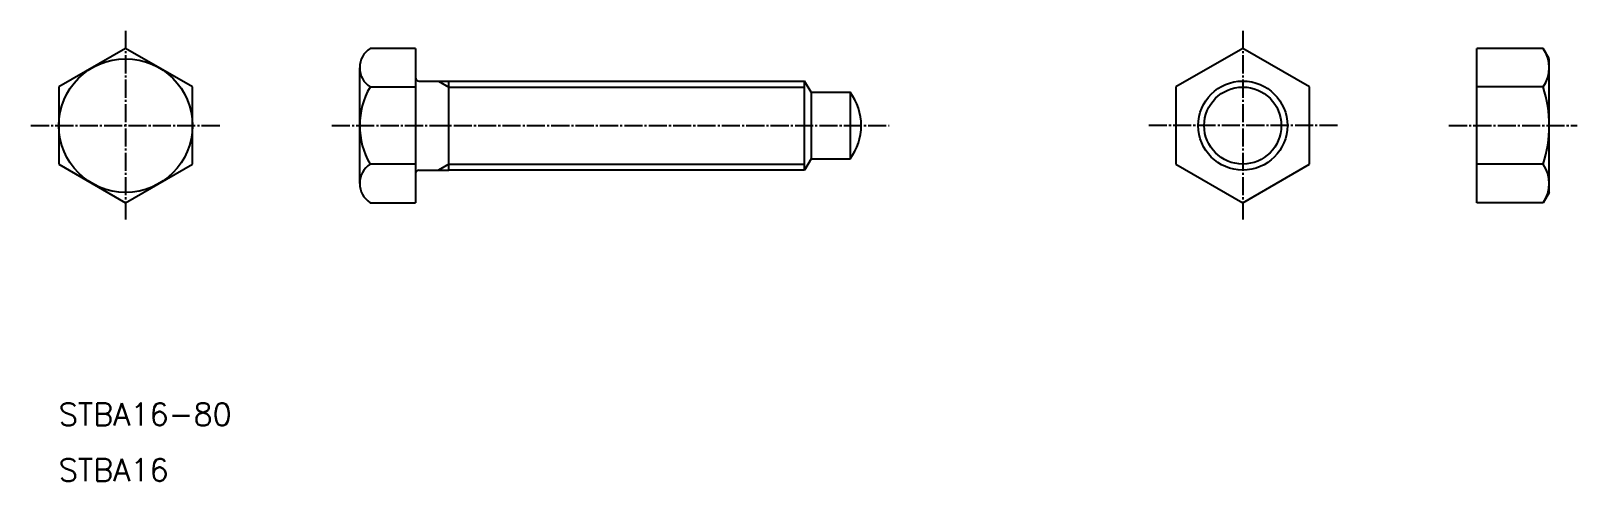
# Model space of a CAD drawing. Extents: x 72 to 349, y 40 to 121.
import ezdxf

# ---------------------------------------------------------------- set-up
doc = ezdxf.new("R2010")
doc.units = 0
doc.header["$LTSCALE"] = 0.25
doc.linetypes.add('CENTER', pattern=[17.5, 13, -1.5, 1.5, -1.5])
doc.layers.get('0').update_dxf_attribs({"linetype": 'CONTINUOUS'})
doc.layers.add('CENTER', color=1, linetype='CENTER')
doc.styles.get("Standard").update_dxf_attribs({"font": 'txt', "bigfont": 'BIGFONT'})

msp = doc.modelspace()

# ---------------------------------------------------------------- linework, layer by layer
at = {"color": 7, "linetype": 'CONTINUOUS'}
for p, q in [((89, 118.17), (77, 111.24)), ((101, 111.24), (89, 118.17)), ((141, 118.17), (132.85, 118.17)), ((141, 118.17), (141, 90.46)), ((289.48, 118.17), (277.48, 111.24)), ((301.48, 111.24), (289.48, 118.17)), ((331.48, 90.46), (331.48, 118.17)), ((343.41, 118.17), (331.48, 118.17)), ((344.48, 116.31), (343.41, 118.17)), ((131, 93.92), (131, 114.71)), ((344.48, 92.31), (344.48, 116.31)), ((77, 111.24), (77, 97.39)), ((101, 97.39), (101, 111.24)), ((132.85, 111.24), (141, 111.24)), ((141.6, 112.31), (147, 112.31)), ((147, 112.31), (210.84, 112.31)), ((147, 96.31), (147, 112.31)), ((210.84, 96.31), (210.84, 112.31)), ((212, 110.31), (210.84, 112.31)), ((277.48, 111.24), (277.48, 97.39)), ((301.48, 97.39), (301.48, 111.24)), ((343.41, 111.24), (331.48, 111.24)), ((212, 110.31), (212, 98.31)), ((212, 110.31), (219, 110.31)), ((219, 110.31), (219, 98.31)), ((77, 97.39), (89, 90.46)), ((89, 90.46), (101, 97.39)), ((141, 97.39), (132.85, 97.39)), ((212, 98.31), (210.84, 96.31)), ((212, 98.31), (219, 98.31)), ((277.48, 97.39), (289.48, 90.46)), ((289.48, 90.46), (301.48, 97.39)), ((343.41, 97.39), (331.48, 97.39)), ((141.6, 96.31), (147, 96.31)), ((142.64, 96.31), (142.64, 96.31)), ((143.71, 96.31), (143.71, 96.31)), ((210.84, 96.31), (147, 96.31)), ((344.48, 92.31), (343.41, 90.46)), ((132.85, 90.46), (141, 90.46)), ((343.41, 90.46), (331.48, 90.46))]:
    msp.add_line(p, q, dxfattribs=at)
at = {"color": 3}
for p, q in [((145.12, 112.31), (147, 111.23)), ((147, 111.23), (210.84, 111.23)), ((147, 97.39), (145.14, 96.31)), ((147, 97.4), (210.84, 97.4))]:
    msp.add_line(p, q, dxfattribs=at)
at = {"color": 7, "linetype": 'CONTINUOUS'}
for centre, radius in [((89, 104.31), 12), ((289.48, 104.31), 6.92)]:
    msp.add_circle(centre, radius, dxfattribs=at)
at = {"color": 3}
msp.add_circle((289.48, 104.31), 8, dxfattribs=at)
at = {"color": 7, "linetype": 'CONTINUOUS'}
for centre, radius, start, end in [((135.16, 114.71), 4.16, 123.6152, 236.3848), ((338.34, 114.71), 6.13, 325.6158, 34.3842), ((144.85, 104.31), 13.85, 149.9933, 210.0067), ((141.6, 112.91), 0.6, 180, 270), ((321.55, 104.31), 22.93, 342.4121, 17.5879), ((211, 104.31), 10, 323.1301, 36.8699), ((135.16, 93.92), 4.16, 123.6152, 236.3848), ((338.34, 93.92), 6.13, 325.6158, 34.3842), ((141.6, 95.71), 0.6, 90, 180)]:
    msp.add_arc(centre, radius, start, end, dxfattribs=at)
at = {"layer": 'CENTER', "color": 1, "linetype": 'CENTER'}
for p, q in [((89, 121.31), (89, 87.31)), ((289.48, 121.31), (289.48, 87.31)), ((72, 104.31), (106, 104.31)), ((126, 104.31), (226, 104.31)), ((306.48, 104.31), (272.48, 104.31)), ((326.48, 104.31), (349.48, 104.31))]:
    msp.add_line(p, q, dxfattribs=at)

# ---------------------------------------------------------------- texts
at = {"color": 7, "linetype": 'CONTINUOUS'}
for s, p in [('STBA16-80', (77, 50.46)), ('STBA16', (77, 40.46))]:
    msp.add_text(s, height=4, dxfattribs=at).set_placement(p)

doc.saveas('drawing.dxf')
